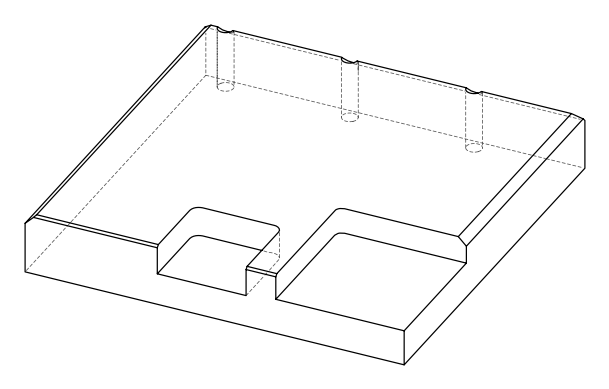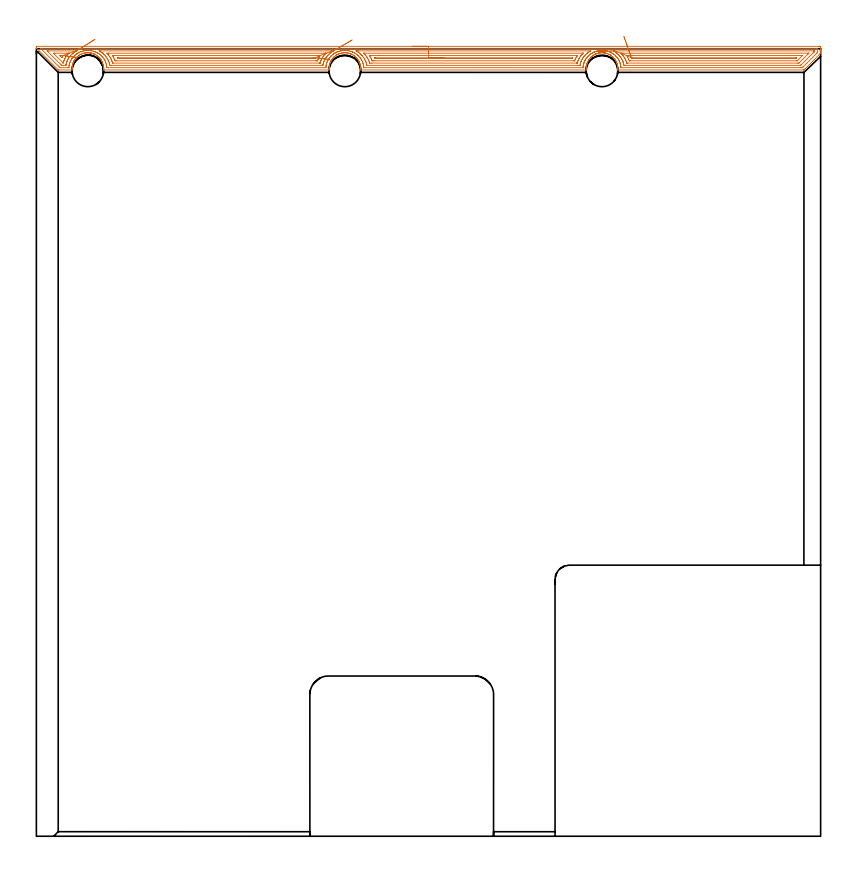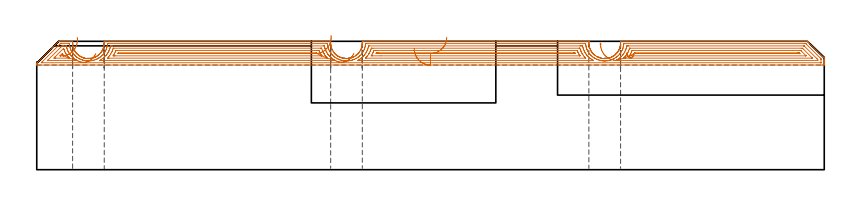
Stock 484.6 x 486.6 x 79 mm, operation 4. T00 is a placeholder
(PLAN: 10 operations, 2 tool changes, 133 min)
(1 AREA_MILL | FG_CHAMFER_SURFACE | UGT0205_001 | 1.42 min | 635 mm3)
(2 AREA_MILL_1 | FG_CHAMFER_SURFACE_1 | UGT0205_001 | 19.43 min | 44349 mm3)
(3 AREA_MILL_2 | FG_CHAMFER_SURFACE_2 | UGT0205_001 | 0.46 min | 663 mm3)
(4 AREA_MILL_3 | FG_CHAMFER_SURFACE_3 | UGT0205_001 | 21.96 min | 50270 mm3)
(5 AREA_MILL_4 | FG_CHAMFER_SURFACE_4 | UGT0205_001 | 10.15 min | 16596 mm3)
(6 MILL_CORNER_NOTCH_RECTANGULAR | CORNER_NOTCH_RECTANGULAR | NXT0201_012 | Follow Part, ap 4, ae 75% | 49.55 min | 908916 mm3)
(7 MILL_SLOT | SLOT_PARTIAL_RECTANGULAR | NXT0201_012 | Follow Part, ap 4, ae 75% | 29.06 min | 423829 mm3)
(8 INDEXABLE_INSERT_DRILL_THROUGH_HOLE_FROM_SOLID | STEP1HOLE | NXT0302_010 | 0.33 min | 22720 mm3)
(9 INDEXABLE_INSERT_DRILL_THROUGH_HOLE_FROM_SOLID_1 | STEP1HOLE_1 | NXT0302_010 | 0.33 min | 22754 mm3)
(10 INDEXABLE_INSERT_DRILL_THROUGH_HOLE_FROM_SOLID_2 | STEP1HOLE_2 | NXT0302_010 | 0.33 min | 22789 mm3)
(TOOL UGT0205_001 | Chamfer Mill 20 x 3 x 45 deg. | D20 FL50 Z2)
(TOOL NXT0201_012 | ENDMILL 16mm [2P460-1600-NA 1630] | D16 FL38 Z6)
(TOOL NXT0302_010 | Index. Insert Drill 19.5mm [880-D1950L25-05] | D19.5 PA176 FL98 Z2)
(OP 4 AREA_MILL_3)
G17 G21 G94 G90
T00 M6
G54
G17 G0 G90 X232.3 Y488.1 S1061 M3
G43 Z89. H0
Z74.4
G94 G1 X232.338 Z73.528 F250.
X232.452 Z72.664
X232.641 Z71.812
X232.903 Z70.98
X233.237 Z70.174
X233.64 Z69.4
X234.108 Z68.664
X234.64 Z67.972
X235.229 Z67.329
X235.872 Z66.74
X236.564 Z66.209
X237.3 Z65.74
X238.074 Z65.337
X238.88 Z65.003
X239.712 Z64.741
X240.564 Z64.552
X241.428 Z64.438
X242.3 Z64.4
X483.372
X483.979 Y488.099 Z64.401
X484.579 Y488.093 Z64.403
X484.593 Y488.091 Z64.405
X484.6 Y487.494 Z65.001
Y487.222 Z65.273
Y486.601 Z65.893
Y486.057 Z66.44
Y485.709 Z66.787
Y485.165 Z67.331
Y484.816 Z67.678
Y483.924 Z68.574
X484.598 Y483.809 Z68.688
X484.575 Y483.774 Z68.725
X484.279 Y483.479 Z69.021
X483.833 Y483.031 Z69.465
X474.908 Y474.106 Z78.39
X474.631 Y473.831 Z78.669
X474.571 Y473.771 Z78.728
X474.367 Y473.568 Z78.928
X474.295 Y473.504 Z78.989
X474.15 Y473.5 Z79.
X359.325
X359.22 Y473.503 Z78.989
X359.218 Y473.538 Z78.954
X359.224 Y473.772 Z78.727
X359.235 Y473.972 Z78.527
X359.245 Y474.417 Z78.083
X359.234 Y474.861 Z77.638
X359.202 Y475.304 Z77.195
X359.194 Y475.371 Z77.128
X359.15 Y475.747 Z76.748
X359.126 Y475.891 Z76.603
X359.078 Y476.191 Z76.305
X359.006 Y476.527 Z75.972
X358.983 Y476.637 Z75.861
X358.871 Y477.08 Z75.419
X358.85 Y477.154 Z75.345
X358.715 Y477.563 Z74.937
X358.674 Y477.676 Z74.824
X358.566 Y477.968 Z74.531
X358.376 Y478.414 Z74.084
X358.302 Y478.569 Z73.929
X358.164 Y478.855 Z73.643
X357.984 Y479.194 Z73.304
X357.957 Y479.245 Z73.253
X357.828 Y479.461 Z73.035
X357.808 Y479.495 Z73.002
X357.65 Y479.744 Z72.755
X357.539 Y479.903 Z72.597
X357.365 Y480.15 Z72.348
X357.21 Y480.354 Z72.143
X357.091 Y480.513 Z71.986
X357.064 Y480.548 Z71.951
X356.994 Y480.631 Z71.868
X356.591 Y481.077 Z71.422
X356.495 Y481.174 Z71.323
X356.424 Y481.246 Z71.25
X356.359 Y481.314 Z71.184
X356.197 Y481.48 Z71.019
X356.159 Y481.519 Z70.979
X355.724 Y481.892 Z70.607
X355.278 Y482.248 Z70.249
X355.156 Y482.335 Z70.164
X355.054 Y482.407 Z70.091
X355.007 Y482.436 Z70.061
X354.857 Y482.529 Z69.965
X354.723 Y482.615 Z69.882
X354.534 Y482.734 Z69.763
X354.41 Y482.811 Z69.685
X354.385 Y482.826 Z69.669
X354.012 Y483.031 Z69.468
X353.941 Y483.07 Z69.429
X353.486 Y483.294 Z69.203
X353.045 Y483.474 Z69.024
X352.711 Y483.597 Z68.903
X352.599 Y483.638 Z68.862
X352.449 Y483.684 Z68.816
X352.395 Y483.701 Z68.799
X352.176 Y483.766 Z68.729
X352.154 Y483.773 Z68.722
X351.706 Y483.889 Z68.605
X351.548 Y483.924 Z68.575
X351.475 Y483.939 Z68.56
X351.282 Y483.976 Z68.516
X351.26 Y483.981 Z68.511
X350.812 Y484.055 Z68.442
X350.679 Y484.07 Z68.427
X350.366 Y484.105 Z68.391
X350.344 Y484.106 Z68.389
X350.126 Y484.122 Z68.375
X349.942 Y484.133 Z68.36
X349.919 Y484.134 Z68.359
X349.585 Y484.147 Z68.353
X349.529 Y484.149 Z68.351
X349.026 Y484.13 Z68.363
X348.843 Y484.118 Z68.378
X348.651 Y484.104 Z68.391
X348.579 Y484.099 Z68.397
X348.133 Y484.046 Z68.451
X347.686 Y483.97 Z68.523
X347.505 Y483.934 Z68.565
X347.457 Y483.924 Z68.575
X347.261 Y483.879 Z68.614
X347.24 Y483.875 Z68.618
X346.792 Y483.757 Z68.739
X346.608 Y483.701 Z68.798
X346.347 Y483.619 Z68.881
X345.928 Y483.463 Z69.034
X345.921 Y483.46 Z69.037
X345.857 Y483.435 Z69.064
X345.598 Y483.329 Z69.169
X345.514 Y483.294 Z69.203
X345.474 Y483.275 Z69.221
X345.454 Y483.266 Z69.23
X344.985 Y483.031 Z69.468
X344.581 Y482.807 Z69.689
X344.561 Y482.796 Z69.7
X343.946 Y482.406 Z70.09
X343.668 Y482.206 Z70.291
X343.584 Y482.139 Z70.358
X343.25 Y481.871 Z70.628
X342.842 Y481.519 Z70.979
X342.793 Y481.474 Z71.025
X342.774 Y481.457 Z71.042
X342.642 Y481.319 Z71.18
X342.573 Y481.246 Z71.25
X342.495 Y481.167 Z71.331
X342.383 Y481.051 Z71.448
X342.006 Y480.631 Z71.867
X341.9 Y480.503 Z71.994
X341.881 Y480.482 Z72.016
X341.609 Y480.117 Z72.382
X341.466 Y479.907 Z72.589
X341.354 Y479.744 Z72.755
X341.181 Y479.461 Z73.035
X340.988 Y479.148 Z73.35
X340.835 Y478.856 Z73.643
X340.624 Y478.415 Z74.085
X340.545 Y478.223 Z74.275
X340.504 Y478.122 Z74.373
X340.439 Y477.967 Z74.53
X340.207 Y477.3 Z75.197
X340.182 Y477.23 Z75.266
X340.13 Y477.08 Z75.419
X340.113 Y477.025 Z75.474
X340.095 Y476.969 Z75.531
X339.926 Y476.191 Z76.305
X339.875 Y475.891 Z76.603
X339.85 Y475.747 Z76.748
X339.798 Y475.303 Z77.193
X339.766 Y474.86 Z77.637
X339.761 Y474.62 Z77.879
X339.755 Y474.416 Z78.083
X339.765 Y473.972 Z78.527
X339.775 Y473.795 Z78.704
X339.788 Y473.544 Z78.948
X339.781 Y473.503 Z78.988
X339.666 Y473.5 Z79.
X200.714
X200.32 Y473.507 Z78.993
X200.335 Y473.973 Z78.527
X200.345 Y474.417 Z78.083
X200.333 Y474.861 Z77.639
X200.302 Y475.305 Z77.195
X200.267 Y475.602 Z76.898
X200.25 Y475.749 Z76.75
X200.243 Y475.793 Z76.706
X200.227 Y475.891 Z76.606
X200.178 Y476.192 Z76.307
X200.097 Y476.574 Z75.926
X200.083 Y476.638 Z75.862
X199.969 Y477.08 Z75.42
X199.877 Y477.397 Z75.103
X199.776 Y477.682 Z74.815
X199.667 Y477.968 Z74.531
X199.476 Y478.414 Z74.085
X199.402 Y478.569 Z73.931
X199.263 Y478.856 Z73.643
X198.984 Y479.373 Z73.127
X198.748 Y479.744 Z72.756
X198.633 Y479.907 Z72.592
X198.431 Y480.193 Z72.307
X198.095 Y480.631 Z71.868
X198.033 Y480.699 Z71.799
X197.94 Y480.8 Z71.696
X197.748 Y481.014 Z71.486
X197.683 Y481.086 Z71.414
X197.525 Y481.246 Z71.252
X197.257 Y481.519 Z70.98
X197.198 Y481.574 Z70.925
X196.757 Y481.948 Z70.552
X196.305 Y482.303 Z70.196
X196.157 Y482.407 Z70.092
X195.788 Y482.646 Z69.852
X195.412 Y482.873 Z69.626
X195.001 Y483.091 Z69.408
X194.586 Y483.295 Z69.204
X194.519 Y483.325 Z69.175
X194.385 Y483.378 Z69.121
X194.074 Y483.501 Z68.995
X193.626 Y483.662 Z68.836
X193.497 Y483.701 Z68.797
X193.18 Y483.796 Z68.704
X192.733 Y483.908 Z68.592
X192.287 Y483.995 Z68.501
X191.84 Y484.063 Z68.433
X191.393 Y484.108 Z68.384
X191.302 Y484.113 Z68.378
X191.205 Y484.117 Z68.369
X190.929 Y484.136 Z68.359
X190.885 Z68.357
X190.536 Y484.141 Z68.353
X190.484 Y484.142 Z68.356
X190.053 Y484.125 Z68.367
X189.953 Y484.116 Z68.373
X189.894 Y484.112 Z68.379
X189.606 Y484.091 Z68.405
X189.16 Y484.035 Z68.462
X188.713 Y483.957 Z68.54
X188.267 Y483.858 Z68.639
X187.819 Y483.736 Z68.762
X187.374 Y483.592 Z68.903
X186.992 Y483.449 Z69.047
X186.615 Y483.295 Z69.204
X186.534 Y483.258 Z69.242
X186.481 Y483.233 Z69.266
X186.031 Y483.004 Z69.493
X185.97 Y482.969 Z69.527
X185.588 Y482.756 Z69.743
X185.523 Y482.714 Z69.784
X185.325 Y482.585 Z69.911
X185.225 Y482.522 Z69.976
X185.047 Y482.407 Z70.092
X184.928 Y482.32 Z70.178
X184.695 Y482.151 Z70.347
X184.314 Y481.843 Z70.657
X184.034 Y481.598 Z70.901
X183.943 Y481.519 Z70.98
X183.802 Y481.385 Z71.114
X183.448 Y481.014 Z71.485
X183.259 Y480.8 Z71.696
X183.14 Y480.668 Z71.831
X183.108 Y480.631 Z71.867
X182.944 Y480.429 Z72.07
X182.908 Y480.386 Z72.113
X182.454 Y479.744 Z72.755
X182.226 Y479.385 Z73.114
X182.099 Y479.164 Z73.333
X182.015 Y479.021 Z73.478
X181.949 Y478.89 Z73.61
X181.932 Y478.856 Z73.644
X181.798 Y478.569 Z73.926
X181.724 Y478.413 Z74.083
X181.534 Y477.968 Z74.531
X181.373 Y477.526 Z74.973
X181.28 Y477.233 Z75.267
X181.232 Y477.08 Z75.418
X181.196 Y476.948 Z75.548
X181.122 Y476.678 Z75.82
X181.055 Y476.352 Z76.148
X181.023 Y476.192 Z76.307
X180.973 Y475.891 Z76.606
X180.95 Y475.748 Z76.749
X180.898 Y475.303 Z77.194
X180.866 Y474.859 Z77.637
X180.859 Y474.554 Z77.943
X180.855 Y474.416 Z78.082
X180.865 Y473.971 Z78.525
X180.871 Y473.86 Z78.636
X180.88 Y473.598 Z78.897
X180.881 Y473.504 Z78.99
X180.601 Y473.5 Z79.
X41.657
X41.52 Y473.502 Z78.989
X41.521 Y473.684 Z78.809
X41.529 Y473.849 Z78.65
X41.535 Y473.972 Z78.527
X41.545 Y474.417 Z78.083
X41.536 Y474.757 Z77.742
X41.534 Y474.86 Z77.638
X41.524 Y474.999 Z77.497
X41.502 Y475.303 Z77.193
X41.45 Y475.747 Z76.748
X41.427 Y475.891 Z76.603
X41.378 Y476.191 Z76.305
X41.283 Y476.638 Z75.862
X41.163 Y477.081 Z75.419
X40.904 Y477.885 Z74.615
X40.87 Y477.968 Z74.532
X40.676 Y478.414 Z74.085
X40.572 Y478.632 Z73.867
X40.464 Y478.856 Z73.643
X40.377 Y479.015 Z73.484
X40.245 Y479.257 Z73.242
X40.125 Y479.461 Z73.038
X40.011 Y479.653 Z72.847
X39.952 Y479.744 Z72.756
X39.795 Y479.963 Z72.535
X39.632 Y480.192 Z72.306
X39.292 Y480.63 Z71.866
X39.149 Y480.8 Z71.694
X39.118 Y480.837 Z71.658
X38.793 Y481.185 Z71.315
X38.456 Y481.519 Z70.98
X38.266 Y481.692 Z70.806
X38.225 Y481.73 Z70.769
X37.797 Y482.076 Z70.422
X37.332 Y482.425 Z70.074
X36.889 Y482.706 Z69.792
X36.439 Y482.971 Z69.528
X36.322 Y483.031 Z69.468
X36.114 Y483.138 Z69.361
X35.785 Y483.295 Z69.205
X35.663 Y483.347 Z69.153
X35.546 Y483.396 Z69.102
X35.402 Y483.45 Z69.046
X35.275 Y483.499 Z68.999
X35.101 Y483.565 Z68.933
X34.919 Y483.626 Z68.872
X34.653 Y483.715 Z68.783
X34.508 Y483.755 Z68.742
X34.207 Y483.84 Z68.659
X33.832 Y483.927 Z68.573
X33.76 Y483.943 Z68.555
X33.697 Y483.953 Z68.543
X33.615 Y483.966 Z68.526
X33.314 Y484.022 Z68.473
X32.866 Y484.083 Z68.414
X32.709 Y484.097 Z68.4
X32.603 Y484.104 Z68.389
X32.546 Y484.11 Z68.384
X32.432 Y484.118 Z68.372
X32.42 Y484.119 Z68.371
X31.973 Y484.141 Z68.356
X31.899 Y484.14
X31.821 Y484.139 Z68.353
X31.594 Y484.138 Z68.355
X31.556 Z68.357
X31.527
X31.356 Y484.127 Z68.363
X31.141 Y484.119 Z68.379
X31.08 Y484.115 Z68.382
X30.934 Y484.1 Z68.395
X30.633 Y484.072 Z68.426
X30.187 Y484.009 Z68.491
X29.74 Y483.922 Z68.576
X29.594 Y483.884 Z68.608
X29.446 Y483.85 Z68.645
X29.294 Y483.814 Z68.681
X29.147 Y483.77 Z68.724
X28.956 Y483.717 Z68.783
X28.9 Y483.701 Z68.799
X28.846 Y483.684 Z68.814
X28.7 Y483.633 Z68.864
X28.401 Y483.53 Z68.968
X27.807 Y483.289 Z69.207
X27.606 Y483.195 Z69.304
X27.508 Y483.149 Z69.35
X27.058 Y482.909 Z69.589
X26.615 Y482.649 Z69.849
X26.247 Y482.407 Z70.091
X25.89 Y482.139 Z70.357
X25.722 Y482.014 Z70.483
X25.573 Y481.886 Z70.613
X25.449 Y481.78 Z70.719
X25.35 Y481.692 Z70.803
X25.174 Y481.541 Z70.958
X25.149 Y481.519 Z70.979
X24.829 Y481.209 Z71.289
X24.679 Y481.042 Z71.458
X24.63 Y480.986 Z71.514
X24.466 Y480.8 Z71.695
X24.381 Y480.706 Z71.792
X24.315 Y480.631 Z71.867
X23.935 Y480.158 Z72.341
X23.652 Y479.744 Z72.756
X23.382 Y479.304 Z73.196
X23.244 Y479.056 Z73.443
X23.222 Y479.015 Z73.483
X23.19 Y478.958 Z73.541
X23.132 Y478.856 Z73.643
X23.042 Y478.681 Z73.817
X22.995 Y478.569 Z73.927
X22.892 Y478.329 Z74.17
X22.738 Y477.968 Z74.531
X22.629 Y477.676 Z74.823
X22.573 Y477.526 Z74.973
X22.538 Y477.415 Z75.085
X22.433 Y477.08 Z75.419
X22.356 Y476.784 Z75.714
X22.317 Y476.637 Z75.861
X22.222 Y476.192 Z76.307
X22.149 Y475.777 Z76.722
X22.116 Y475.469 Z77.031
X22.098 Y475.304 Z77.195
X22.076 Y474.999 Z77.499
X22.066 Y474.86 Z77.638
X22.055 Y474.416 Z78.082
X22.065 Y473.972 Z78.526
X22.08 Y473.667 Z78.83
X22.081 Y473.505 Z78.991
X21.998 Y473.5 Z79.
X13.956
X13.499 Y473.507 Z78.992
X13.447 Y473.552 Z78.947
X0.25 Y486.76 Z65.739
X0.162 Y486.849 Z65.65
X0.106 Y486.917 Z65.582
X0.002 Y487.048 Z65.45
X-0.059 Y487.126 Z65.371
X-0.047 Y487.353 Z65.145
X-0.01 Y487.734 Z64.764
X-0.005 Y487.934 Z64.565
X0.001 Y488.092 Z64.407
X0.106 Y488.1 Z64.4
X242.3
Y486.686 Z65.814
X482.276
X482.446 Y486.684 Z65.816
X482.558 Y486.681 Z65.819
X482.592 Y486.679 Z65.821
X482.594 Y486.675 Z65.825
X482.597 Y486.659 Z65.841
X482.599 Y486.601 Z65.899
Y484.816 Z67.684
X482.597 Y484.412 Z68.088
X482.59 Y484.288 Z68.212
X482.576 Y484.238 Z68.262
X482.233 Y483.883 Z68.617
X473.749 Y475.399 Z77.101
X473.345 Y474.999 Z77.501
X473.298 Y474.957 Z77.543
X473.256 Y474.921 Z77.579
X472.446 Y474.915 Z77.585
X472.362
X361.559
X361.474 Y474.916 Z77.584
X361.306 Y474.921 Z77.579
X361.24 Y474.929 Z77.571
X361.236 Y474.953 Z77.547
X361.23 Y474.999 Z77.501
X361.195 Y475.362 Z77.138
X361.13 Y475.891 Z76.609
X361.048 Y476.401 Z76.099
X360.964 Y476.784 Z75.716
X360.762 Y477.58 Z74.92
X360.731 Y477.676 Z74.824
X360.665 Y477.875 Z74.625
X360.389 Y478.569 Z73.931
X360.177 Y479.056 Z73.444
X359.969 Y479.461 Z73.039
X359.771 Y479.831 Z72.669
X359.444 Y480.354 Z72.146
X359.211 Y480.686 Z71.814
X358.878 Y481.144 Z71.356
X358.793 Y481.246 Z71.254
X358. Y482.123 Z70.377
X357.985 Y482.139 Z70.361
X357.716 Y482.407 Z70.093
X357.091 Y482.93 Z69.57
X356.962 Y483.031 Z69.469
X356.523 Y483.359 Z69.141
X356.197 Y483.572 Z68.928
X355.635 Y483.924 Z68.576
X355.303 Y484.105 Z68.395
X354.917 Y484.31 Z68.19
X354.41 Y484.543 Z67.957
X353.723 Y484.816 Z67.684
X353.516 Y484.891 Z67.609
X353.402 Y484.931 Z67.569
X352.936 Y485.069 Z67.431
X352.623 Y485.153 Z67.347
X352.178 Y485.26 Z67.24
X351.729 Y485.352 Z67.148
X351.092 Y485.452 Z67.048
X350.955 Y485.47 Z67.03
X350.836 Y485.481 Z67.019
X350.113 Y485.538 Z66.962
X349.942 Y485.546 Z66.954
X349.568 Y485.556 Z66.944
X349.205 Y485.552 Z66.948
X349.077 Y485.55 Z66.95
X349.048 Y485.548 Z66.952
X348.364 Y485.5 Z67.
X348.155 Y485.477 Z67.023
X347.57 Y485.401 Z67.099
X347.426 Y485.379 Z67.121
X347.261 Y485.348 Z67.152
X346.819 Y485.258 Z67.242
X346.368 Y485.15 Z67.35
X346.104 Y485.08 Z67.42
X345.474 Y484.888 Z67.612
X345.42 Y484.87 Z67.63
X345.271 Y484.816 Z67.684
X344.774 Y484.623 Z67.877
X344.693 Y484.591 Z67.909
X344.581 Y484.541 Z67.959
X344.16 Y484.344 Z68.156
X343.687 Y484.104 Z68.396
X343.569 Y484.041 Z68.459
X343.362 Y483.924 Z68.576
X343.01 Y483.707 Z68.793
X342.793 Y483.57 Z68.93
X342.471 Y483.354 Z69.146
X342.033 Y483.031 Z69.469
X341.958 Y482.973 Z69.527
X341.937 Y482.957 Z69.543
X341.9 Y482.926 Z69.574
X341.477 Y482.561 Z69.939
X341.011 Y482.139 Z70.361
X341.006 Y482.134 Z70.366
X340.582 Y481.67 Z70.83
X340.2 Y481.246 Z71.254
X340.16 Y481.199 Z71.301
X340.113 Y481.14 Z71.36
X339.784 Y480.682 Z71.818
X339.56 Y480.354 Z72.146
X339.426 Y480.147 Z72.353
X339.219 Y479.815 Z72.685
X339.092 Y479.588 Z72.912
X339.027 Y479.461 Z73.039
X338.798 Y478.989 Z73.511
X338.613 Y478.569 Z73.931
X338.529 Y478.365 Z74.135
X338.325 Y477.814 Z74.686
X338.29 Y477.712 Z74.788
X338.279 Y477.676 Z74.824
X338.165 Y477.314 Z75.186
X338.089 Y477.02 Z75.48
X338.037 Y476.784 Z75.716
X337.936 Y476.28 Z76.22
X337.87 Y475.891 Z76.609
X337.821 Y475.502 Z76.998
X337.767 Y474.999 Z77.501
X337.758 Y474.922 Z77.578
X337.601 Y474.917 Z77.583
X337.516 Y474.915 Z77.585
X202.586 Y474.914 Z77.586
X202.501 Y474.915 Z77.585
X202.417 Y474.918 Z77.582
X202.363 Y474.921 Z77.579
X202.341 Y474.927 Z77.573
X202.337 Y474.943 Z77.557
X202.329 Y474.999 Z77.501
X202.31 Y475.19 Z77.31
X202.23 Y475.891 Z76.609
X202.181 Y476.211 Z76.289
X202.064 Y476.784 Z75.716
X201.924 Y477.36 Z75.14
X201.828 Y477.676 Z74.824
X201.608 Y478.307 Z74.193
X201.498 Y478.569 Z73.931
X201.415 Y478.761 Z73.739
X201.066 Y479.461 Z73.039
X200.714 Y480.09 Z72.41
X200.542 Y480.354 Z72.146
X200.153 Y480.914 Z71.586
X199.895 Y481.246 Z71.254
X199.821 Y481.338 Z71.162
X199.073 Y482.139 Z70.361
X198.927 Y482.287 Z70.213
X198.532 Y482.64 Z69.86
X198.067 Y483.031 Z69.469
X198.033 Y483.059 Z69.441
X197.902 Y483.162 Z69.338
X197.14 Y483.68 Z68.82
X196.737 Y483.924 Z68.576
X196.246 Y484.19 Z68.31
X195.709 Y484.46 Z68.04
X195.353 Y484.614 Z67.886
X195.269 Y484.649 Z67.851
X195.209 Y484.672 Z67.828
X194.825 Y484.816 Z67.684
X194.459 Y484.941 Z67.559
X194.275 Y485. Z67.5
X193.566 Y485.193 Z67.307
X193.08 Y485.301 Z67.199
X192.672 Y485.378 Z67.122
X192.015 Y485.472 Z67.028
X191.889 Y485.487 Z67.013
X191.778 Y485.496 Z67.004
X191.05 Y485.544 Z66.956
X190.885 Y485.548 Z66.952
X190.513 Y485.551 Z66.949
X190.153 Y485.548 Z66.952
X190.127 Y485.547 Z66.953
X190.11 Y485.546 Z66.954
X189.991 Y485.538 Z66.962
X189.321 Y485.485 Z67.015
X189.098 Y485.458 Z67.042
X188.535 Y485.378 Z67.122
X188.382 Y485.353 Z67.147
X188.204 Y485.319 Z67.181
X187.791 Y485.229 Z67.271
X187.311 Y485.107 Z67.393
X187.082 Y485.044 Z67.456
X186.417 Y484.835 Z67.665
X186.403 Y484.83 Z67.67
X186.365 Y484.816 Z67.684
X185.762 Y484.577 Z67.923
X185.664 Y484.536 Z67.964
X185.523 Y484.472 Z68.028
X185.154 Y484.292 Z68.208
X184.63 Y484.021 Z68.479
X184.567 Y483.987 Z68.513
X184.458 Y483.924 Z68.576
X184.014 Y483.646 Z68.854
X183.736 Y483.467 Z69.033
X183.48 Y483.287 Z69.213
X183.135 Y483.031 Z69.469
X182.972 Y482.902 Z69.598
X182.843 Y482.796 Z69.704
X182.492 Y482.488 Z70.012
X182.117 Y482.139 Z70.361
X182.032 Y482.056 Z70.444
X181.949 Y481.969 Z70.531
X181.607 Y481.588 Z70.912
X181.31 Y481.246 Z71.254
X181.196 Y481.106 Z71.394
X181.055 Y480.924 Z71.576
X180.82 Y480.589 Z71.911
X180.66 Y480.354 Z72.146
X180.466 Y480.049 Z72.451
X180.162 Y479.551 Z72.949
X180.131 Y479.492 Z73.008
X180.115 Y479.461 Z73.039
X179.847 Y478.883 Z73.617
X179.712 Y478.569 Z73.931
X179.583 Y478.254 Z74.246
X179.375 Y477.676 Z74.824
X179.348 Y477.597 Z74.903
X179.268 Y477.345 Z75.155
X179.153 Y476.899 Z75.601
X179.128 Y476.784 Z75.716
X179.01 Y476.149 Z76.351
X178.97 Y475.891 Z76.609
X178.907 Y475.36 Z77.14
X178.871 Y474.999 Z77.501
X178.863 Y474.938 Z77.562
X178.86 Y474.927 Z77.573
X178.824 Y474.921 Z77.579
X178.713 Y474.918 Z77.582
X178.544 Y474.915 Z77.585
X44.253 Y474.914 Z77.586
X44.084 Y474.915 Z77.585
X43.746 Y474.919 Z77.581
X43.541 Y474.922 Z77.578
X43.536 Y474.946 Z77.554
X43.529 Y474.999 Z77.501
X43.444 Y475.859 Z76.641
X43.439 Y475.896 Z76.604
X43.35 Y476.379 Z76.121
X43.265 Y476.784 Z75.716
X43.212 Y477.015 Z75.485
X43.012 Y477.676 Z74.824
X42.806 Y478.314 Z74.186
X42.697 Y478.569 Z73.931
X42.551 Y478.902 Z73.598
X42.267 Y479.461 Z73.039
X41.916 Y480.095 Z72.405
X41.748 Y480.354 Z72.146
X41.657 Y480.489 Z72.011
X41.085 Y481.246 Z71.254
X40.763 Y481.632 Z70.868
X40.276 Y482.139 Z70.361
X39.87 Y482.527 Z69.973
X39.259 Y483.031 Z69.469
X38.976 Y483.248 Z69.252
X38.791 Y483.383 Z69.117
X38.289 Y483.718 Z68.782
X38.083 Y483.842 Z68.658
X37.941 Y483.924 Z68.576
X37.454 Y484.189 Z68.311
X37.189 Y484.323 Z68.177
X36.916 Y484.453 Z68.047
X36.459 Y484.653 Z67.847
X36.296 Y484.716 Z67.784
X36.024 Y484.816 Z67.684
X35.402 Y485.02 Z67.48
X35.118 Y485.1 Z67.4
X34.508 Y485.251 Z67.249
X33.965 Y485.359 Z67.141
X33.615 Y485.416 Z67.084
X32.934 Y485.496 Z67.004
X32.721 Y485.516 Z66.984
X31.982 Y485.555 Z66.945
X31.952 Y485.556 Z66.944
X31.923
X31.828 Y485.554 Z66.946
X31.075 Y485.535 Z66.965
X30.934 Y485.523 Z66.977
X30.29 Y485.459 Z67.041
X30.041 Y485.424 Z67.076
X29.517 Y485.339 Z67.161
X29.348 Y485.308 Z67.192
X29.147 Y485.266 Z67.234
X28.783 Y485.18 Z67.32
X28.253 Y485.035 Z67.465
X28.084 Y484.985 Z67.515
X27.57 Y484.816 Z67.684
X27.416 Y484.761 Z67.739
X27.392 Y484.752 Z67.748
X27.36 Y484.739 Z67.761
X26.784 Y484.498 Z68.002
X26.466 Y484.35 Z68.15
X26.184 Y484.206 Z68.294
X25.656 Y483.924 Z68.576
X25.573 Y483.875 Z68.625
X25.057 Y483.547 Z68.953
X24.679 Y483.287 Z69.213
X24.531 Y483.179 Z69.321
X24.34 Y483.031 Z69.469
X24.035 Y482.782 Z69.718
X23.785 Y482.57 Z69.93
X23.558 Y482.366 Z70.134
X23.324 Y482.139 Z70.361
X23.11 Y481.921 Z70.579
X22.892 Y481.685 Z70.815
X22.688 Y481.45 Z71.05
X22.518 Y481.246 Z71.254
X22.288 Y480.957 Z71.543
X21.998 Y480.57 Z71.93
X21.91 Y480.441 Z72.059
X21.854 Y480.354 Z72.146
X21.571 Y479.888 Z72.612
X21.327 Y479.461 Z73.039
X21.249 Y479.317 Z73.183
X21.105 Y479.032 Z73.468
X20.966 Y478.707 Z73.793
X20.91 Y478.569 Z73.931
X20.715 Y478.065 Z74.435
X20.581 Y477.676 Z74.824
X20.493 Y477.395 Z75.105
X20.331 Y476.784 Z75.716
X20.308 Y476.687 Z75.813
X20.211 Y476.216 Z76.284
X20.164 Y475.938 Z76.562
X20.068 Y474.952 Z77.548
X20.063 Y474.93 Z77.57
X20.061 Y474.924 Z77.576
X19.994 Y474.921 Z77.579
X19.656 Y474.916 Z77.584
X19.487 Y474.914 Z77.586
X14.85 Y474.915 Z77.585
X14.765 Y474.916 Z77.584
X14.597 Y474.921 Z77.579
X14.531 Y474.931 Z77.569
X14.506 Y474.952 Z77.548
X14.455 Y474.999 Z77.501
X13.956 Y475.495 Z77.005
X13.559 Y475.891 Z76.609
X3.233 Y486.226 Z66.274
X2.864 Y486.601 Z65.899
X2.813 Y486.658 Z65.842
X2.798 Y486.679 Z65.821
X3.149 Y486.686 Z65.814
X242.3
Y485.272 Z67.228
X342.406 Y485.271 Z67.229
X342.435 Y485.27 Z67.23
X342.482 Y485.266 Z67.234
X342.512 Y485.263 Z67.237
X342.486 Y485.246 Z67.254
X342.409 Y485.2 Z67.3
X342.105 Y485.024 Z67.476
X341.9 Y484.905 Z67.595
X341.845 Y484.871 Z67.629
X341.758 Y484.816 Z67.684
X341.304 Y484.518 Z67.982
X341.006 Y484.317 Z68.183
X340.78 Y484.15 Z68.35
X340.485 Y483.924 Z68.576
X340.279 Y483.757 Z68.743
X340.113 Y483.618 Z68.882
X339.803 Y483.341 Z69.159
X339.466 Y483.031 Z69.469
X339.341 Y482.909 Z69.591
X339.219 Y482.785 Z69.715
X338.91 Y482.448 Z70.052
X338.632 Y482.139 Z70.361
X338.491 Y481.974 Z70.526
X338.325 Y481.772 Z70.728
X338.103 Y481.468 Z71.032
X337.947 Y481.246 Z71.254
X337.739 Y480.939 Z71.561
X337.432 Y480.456 Z72.044
X337.375 Y480.354 Z72.146
X337.083 Y479.81 Z72.69
X336.912 Y479.461 Z73.039
X336.797 Y479.203 Z73.297
X336.538 Y478.592 Z73.908
X336.532 Y478.575 Z73.925
X336.306 Y477.908 Z74.592
X336.231 Y477.676 Z74.824
X336.111 Y477.211 Z75.289
X335.928 Y476.401 Z76.099
X335.913 Y476.346 Z76.154
X335.871 Y476.335 Z76.165
X335.645 Y476.333 Z76.167
X335.206 Y476.33 Z76.17
X334.751 Y476.329 Z76.171
X334.313 Y476.328 Z76.172
X204.744 Y476.329 Z76.171
X204.289 Y476.331 Z76.169
X204.224 Y476.333 Z76.167
X204.192 Y476.335 Z76.165
X204.093 Y476.784 Z75.716
X204.039 Y477.033 Z75.467
X203.869 Y477.676 Z74.824
X203.678 Y478.286 Z74.214
X203.57 Y478.569 Z73.931
X203.395 Y479.016 Z73.484
X203.186 Y479.461 Z73.039
X202.994 Y479.861 Z72.639
X202.716 Y480.354 Z72.146
X202.501 Y480.724 Z71.776
X202.145 Y481.246 Z71.254
X201.608 Y481.973 Z70.527
X201.466 Y482.139 Z70.361
X201.107 Y482.531 Z69.969
X200.714 Y482.954 Z69.546
X200.634 Y483.031 Z69.469
X200.208 Y483.422 Z69.078
X199.821 Y483.754 Z68.746
X199.609 Y483.924 Z68.576
X199.222 Y484.218 Z68.282
X198.927 Y484.423 Z68.077
X198.339 Y484.816 Z67.684
X198.033 Y485.001 Z67.499
X197.604 Y485.245 Z67.255
X197.592 Y485.257 Z67.243
X197.585 Y485.264 Z67.236
X197.606 Y485.265 Z67.235
X198.033 Y485.269 Z67.231
X198.472 Y485.271 Z67.229
X198.927
X242.3 Y485.272 Z67.228
Y483.857 Z68.643
X337.499
X337.747 Y483.854 Z68.646
X337.808 Y483.851 Z68.649
X337.816 Y483.849 Z68.651
X337.813 Y483.844 Z68.656
X337.791 Y483.817 Z68.683
X337.432 Y483.44 Z69.06
X337.236 Y483.226 Z69.274
X337.063 Y483.031 Z69.469
X336.82 Y482.75 Z69.75
X336.538 Y482.408 Z70.092
X336.423 Y482.254 Z70.246
X336.341 Y482.139 Z70.361
X336.056 Y481.727 Z70.773
X335.738 Y481.246 Z71.254
X335.702 Y481.189 Z71.311
X335.645 Y481.097 Z71.403
X335.379 Y480.62 Z71.88
X335.236 Y480.354 Z72.146
X335.075 Y480.031 Z72.469
X334.814 Y479.461 Z73.039
X334.795 Y479.418 Z73.082
X334.751 Y479.313 Z73.188
X334.547 Y478.773 Z73.727
X334.474 Y478.569 Z73.931
X334.201 Y477.766 Z74.734
X334.187 Y477.749 Z74.751
X334.167 Y477.748 Z74.752
X334.064 Y477.745 Z74.755
X333.858 Y477.743 Z74.757
X333.791
X206.903
X206.076 Y477.745 Z74.755
X206.005 Y477.747 Z74.753
X205.901 Y477.756 Z74.744
X205.884 Y477.796 Z74.704
X205.879 Y477.809 Z74.691
X205.853 Y477.898 Z74.602
X205.632 Y478.569 Z73.931
X205.374 Y479.27 Z73.23
X205.293 Y479.461 Z73.039
X205.259 Y479.538 Z72.962
X205.182 Y479.706 Z72.794
X204.861 Y480.354 Z72.146
X204.479 Y481.056 Z71.444
X204.364 Y481.246 Z71.254
X204.289 Y481.368 Z71.132
X203.741 Y482.139 Z70.361
X203.395 Y482.606 Z69.894
X203.03 Y483.031 Z69.469
X202.501 Y483.61 Z68.89
X202.435 Y483.682 Z68.818
X202.35 Y483.773 Z68.727
X202.3 Y483.83 Z68.67
X202.286 Y483.848 Z68.652
X202.432 Y483.855 Z68.645
X202.501 Y483.856 Z68.644
X202.568 Y483.857 Z68.643
X242.3
Y482.443 Z70.057
X333.858
X334.162 Y482.441 Z70.059
X334.249 Y482.439 Z70.061
X334.289 Y482.437 Z70.063
X334.269 Y482.393 Z70.107
X334.18 Y482.248 Z70.252
X334.113 Y482.139 Z70.361
X334.014 Y481.983 Z70.517
X333.858 Y481.735 Z70.765
X333.678 Y481.426 Z71.074
X333.577 Y481.246 Z71.254
X333.362 Y480.848 Z71.652
X333.117 Y480.354 Z72.146
X333.068 Y480.25 Z72.25
X332.964 Y480.019 Z72.481
X332.733 Y479.461 Z73.039
X332.617 Y479.186 Z73.314
X332.605 Y479.164 Z73.336
X332.557 Y479.161 Z73.339
X332.477 Y479.159 Z73.341
X332.375 Y479.157 Z73.343
X332.07
X208.756
X208.166 Y479.158 Z73.342
X207.863 Y479.16 Z73.34
X207.559 Y479.164 Z73.336
X207.493 Y479.174 Z73.326
X207.47 Y479.224 Z73.276
X207.43 Y479.317 Z73.183
X207.245 Y479.763 Z72.737
X206.998 Y480.325 Z72.175
X206.969 Y480.384 Z72.116
X206.674 Y480.958 Z71.542
X206.513 Y481.246 Z71.254
X206.076 Y482.002 Z70.498
X205.983 Y482.139 Z70.361
X205.779 Y482.435 Z70.065
X206.076 Y482.438 Z70.062
X206.666 Y482.442 Z70.058
X211.841 Y482.443 Z70.057
X242.3
Y481.029 Z71.471
X331.177 Y481.028 Z71.472
X331.243 Y481.027 Z71.473
X331.302 Y481.025 Z71.475
X331.311 Y481.023 Z71.477
X331.301 Y480.992 Z71.508
X331.282 Y480.946 Z71.554
X331.244 Y480.862 Z71.638
X331.177 Y480.718 Z71.782
X331.114 Y480.599 Z71.901
X331.097 Y480.578 Z71.922
X331.075 Y480.576 Z71.924
X330.957 Y480.573 Z71.927
X330.742 Y480.572 Z71.928
X330.283 Y480.571 Z71.929
X210.108
X209.65 Y480.573 Z71.927
X209.427 Y480.576 Z71.924
X208.991 Y480.587 Z71.913
X208.888 Y480.801 Z71.699
X208.791 Y481.007 Z71.493
X208.981 Y481.022 Z71.478
X209.432 Y481.027 Z71.473
X209.65 Y481.028 Z71.472
X242.3 Y481.029 Z71.471
X243.172 Z71.509
X244.036 Z71.623
X244.888 Z71.812
X245.72 Z72.074
X246.526 Z72.408
X247.3 Z72.811
X248.036 Z73.28
X248.728 Z73.811
X249.371 Z74.4
X249.96 Z75.043
X250.492 Z75.735
X250.96 Z76.471
X251.363 Z77.245
X251.697 Z78.051
X251.959 Z78.883
X252.148 Z79.735
X252.262 Z80.6
X252.3 Z81.471
G0 Z89.
X195.158 Y492.053
Z71.658
G1 X194.789 Y491.836 Z70.898
X194.364 Y491.587 Z70.178
X193.887 Y491.306 Z69.504
X193.361 Y490.997 Z68.881
X192.79 Y490.661 Z68.313
X192.179 Y490.301 Z67.805
X191.532 Y489.921 Z67.36
X190.854 Y489.522 Z66.983
X190.15 Y489.108 Z66.676
X189.426 Y488.682 Z66.441
X188.687 Y488.247 Z66.281
X187.939 Y487.807 Z66.195
X187.187 Y487.365 Z66.186
X186.437 Y486.924 Z66.253
X185.695 Y486.487 Z66.395
X184.967 Y486.059 Z66.612
X184.257 Y485.642 Z66.901
X183.572 Y485.239 Z67.261
X182.854 Y484.816 Z67.684
X182.843 Y484.809 Z67.691
X182.309 Y484.457 Z68.043
X181.949 Y484.204 Z68.296
X181.788 Y484.084 Z68.416
X181.582 Y483.924 Z68.576
X181.293 Y483.686 Z68.814
X181.055 Y483.485 Z69.015
X180.818 Y483.269 Z69.231
X180.566 Y483.031 Z69.469
X180.364 Y482.829 Z69.671
X180.162 Y482.619 Z69.881
X179.934 Y482.366 Z70.134
X179.737 Y482.139 Z70.361
X179.523 Y481.884 Z70.616
X179.268 Y481.558 Z70.942
X179.138 Y481.376 Z71.124
X179.049 Y481.246 Z71.254
X178.778 Y480.843 Z71.657
X178.47 Y480.354 Z72.146
X178.434 Y480.295 Z72.205
X178.375 Y480.193 Z72.307
X178.129 Y479.707 Z72.793
X178.012 Y479.461 Z73.039
X177.848 Y479.095 Z73.405
X177.63 Y478.569 Z73.931
X177.588 Y478.462 Z74.038
X177.481 Y478.162 Z74.338
X177.363 Y477.794 Z74.706
X177.33 Y477.676 Z74.824
X177.175 Y477.09 Z75.41
X177.108 Y476.784 Z75.716
X177.015 Y476.356 Z76.144
X177.007 Y476.335 Z76.165
X176.985 Y476.333 Z76.167
X176.929 Y476.33 Z76.17
X176.815 Y476.329 Z76.171
X176.588
X46.581
X46.125
X45.684 Y476.332 Z76.168
X45.422 Y476.335 Z76.165
X45.39 Y476.342 Z76.158
X45.296 Y476.784 Z75.716
X45.231 Y477.077 Z75.423
X45.062 Y477.676 Z74.824
X44.992 Y477.915 Z74.585
X44.771 Y478.569 Z73.931
X44.45 Y479.349 Z73.151
X44.395 Y479.461 Z73.039
X44.338 Y479.577 Z72.923
X43.915 Y480.354 Z72.146
X43.742 Y480.657 Z71.843
X43.444 Y481.123 Z71.377
X43.355 Y481.246 Z71.254
X43.103 Y481.587 Z70.913
X42.664 Y482.139 Z70.361
X42.551 Y482.275 Z70.225
X41.83 Y483.031 Z69.469
X41.657 Y483.199 Z69.301
X41.273 Y483.543 Z68.957
X40.822 Y483.924 Z68.576
X40.763 Y483.971 Z68.529
X40.561 Y484.126 Z68.374
X39.87 Y484.602 Z67.898
X39.537 Y484.816 Z67.684
X38.976 Y485.152 Z67.348
X38.846 Y485.232 Z67.268
X38.793 Y485.266 Z67.234
X38.829 Y485.268 Z67.232
X38.868 Y485.27 Z67.23
X38.976 Y485.271 Z67.229
X39.414
X182.387
X182.843 Y485.27 Z67.23
X183.285 Y485.267 Z67.233
X183.393 Y485.264 Z67.236
X183.572 Y485.239 Z67.261
X178.907 Y483.844 Z68.656
X178.375 Y483.273 Z69.227
X178.26 Y483.145 Z69.355
X178.162 Y483.031 Z69.469
X177.851 Y482.662 Z69.838
X177.481 Y482.196 Z70.304
X177.457 Y482.163 Z70.337
X177.44 Y482.139 Z70.361
X177.096 Y481.631 Z70.869
X176.842 Y481.246 Z71.254
X176.743 Y481.091 Z71.409
X176.588 Y480.835 Z71.665
X176.418 Y480.523 Z71.977
X176.332 Y480.354 Z72.146
X176.123 Y479.925 Z72.575
X175.912 Y479.461 Z73.039
X175.846 Y479.309 Z73.191
X175.694 Y478.937 Z73.563
X175.299 Y477.76 Z74.74
X175.286 Y477.749 Z74.751
X175.265 Y477.747 Z74.753
X175.214 Y477.745 Z74.755
X174.8 Y477.743 Z74.757
X174.734
X47.432
X47.225 Y477.745 Z74.755
X47.123 Y477.748 Z74.752
X47.104 Y477.749 Z74.751
X47.076 Y477.814 Z74.686
X47.019 Y477.981 Z74.519
X46.83 Y478.569 Z73.931
X46.737 Y478.85 Z73.65
X46.482 Y479.461 Z73.039
X46.373 Y479.717 Z72.783
X46.125 Y480.235 Z72.265
X46.062 Y480.354 Z72.146
X45.991 Y480.487 Z72.013
X45.56 Y481.246 Z71.254
X45.231 Y481.749 Z70.751
X44.942 Y482.139 Z70.361
X44.338 Y482.925 Z69.575
X44.29 Y482.983 Z69.517
X44.248 Y483.031 Z69.469
X43.518 Y483.85 Z68.65
X44.338 Y483.857 Z68.643
X44.405
X178.442
X178.731 Y483.853 Z68.647
X178.875 Y483.85 Z68.65
X178.907 Y483.844 Z68.656
X175.404 Y482.438 Z70.062
X175.403 Y482.43 Z70.07
X175.218 Y482.139 Z70.361
X175.055 Y481.884 Z70.616
X174.8 Y481.479 Z71.021
X174.715 Y481.331 Z71.169
X174.669 Y481.246 Z71.254
X174.41 Y480.744 Z71.756
X174.217 Y480.354 Z72.146
X174.118 Y480.143 Z72.357
X173.907 Y479.663 Z72.837
X173.716 Y479.197 Z73.303
X173.701 Y479.164 Z73.336
X173.622 Y479.162 Z73.338
X173.316 Y479.158 Z73.342
X173.013 Y479.157 Z73.343
X172.424
X49.699
X49.109 Y479.159 Z73.341
X48.806 Y479.162 Z73.338
X48.711 Y479.164 Z73.336
X48.649 Y479.299 Z73.201
X48.578 Y479.461 Z73.039
X48.409 Y479.858 Z72.642
X48.177 Y480.354 Z72.146
X47.912 Y480.888 Z71.612
X47.717 Y481.246 Z71.254
X47.475 Y481.683 Z70.817
X47.186 Y482.139 Z70.361
X47.019 Y482.401 Z70.099
X47.002 Y482.436 Z70.064
X47.019 Y482.437 Z70.063
X47.608 Y482.442 Z70.058
X47.912 Y482.443 Z70.057
X48.217
X174.8
X175.39 Y482.442 Z70.058
X175.402 Y482.44 Z70.06
X175.404 Y482.438 Z70.062
X172.405 Y481.015 Z71.485
X172.39 Y480.977 Z71.523
X172.274 Y480.723 Z71.777
X172.249 Y480.67 Z71.83
X172.213 Y480.603 Z71.897
X172.198 Y480.578 Z71.922
X172.176 Y480.576 Z71.924
X172.12 Y480.574 Z71.926
X171.902 Y480.572 Z71.928
X50.375 Y480.571 Z71.929
X50.275 Y480.573 Z71.927
X50.226 Y480.575 Z71.925
X50.206 Y480.577 Z71.923
X50.187 Y480.597 Z71.903
X50.137 Y480.696 Z71.804
X50.025 Y480.921 Z71.579
X49.984 Y481.02 Z71.48
X50.021 Y481.022 Z71.478
X50.135 Y481.025 Z71.475
X50.593 Y481.028 Z71.472
X50.811 Y481.029 Z71.471
X171.444
X171.902 Y481.028 Z71.472
X172.12 Y481.026 Z71.474
X172.344 Y481.022 Z71.478
X172.405 Y481.015 Z71.485
X173.259 Y480.911 Z71.627
X174.098 Y480.81 Z71.843
X174.916 Y480.712 Z72.132
X175.705 Y480.616 Z72.491
X176.46 Y480.525 Z72.918
X177.175 Y480.439 Z73.41
X177.845 Y480.358 Z73.963
X178.465 Y480.283 Z74.573
X179.029 Y480.215 Z75.235
X179.534 Y480.154 Z75.943
X179.976 Y480.101 Z76.694
X180.351 Y480.056 Z77.48
X180.657 Y480.019 Z78.296
X180.891 Y479.991 Z79.136
X181.051 Y479.971 Z79.994
X181.136 Y479.961 Z80.862
X181.147 Y479.96 Z81.734
X181.081 Y479.968 Z82.604
G0 Z89.
X36.277 Y492.441
Z71.38
G1 X35.903 Y492.206 Z70.628
X35.474 Y491.938 Z69.918
X34.994 Y491.637 Z69.254
X34.467 Y491.307 Z68.642
X33.897 Y490.95 Z68.087
X33.288 Y490.569 Z67.592
X32.645 Y490.166 Z67.162
X31.972 Y489.745 Z66.799
X31.275 Y489.308 Z66.508
X30.56 Y488.86 Z66.289
X29.83 Y488.403 Z66.144
X29.093 Y487.942 Z66.075
X28.354 Y487.479 Z66.082
X27.618 Y487.018 Z66.165
X26.891 Y486.563 Z66.323
X26.178 Y486.116 Z66.556
X25.486 Y485.682 Z66.861
X24.818 Y485.264 Z67.236
X24.774 Y485.237 Z67.263
X24.679 Y485.18 Z67.32
X24.45 Y485.045 Z67.455
X24.06 Y484.816 Z67.684
X23.891 Y484.711 Z67.789
X23.785 Y484.643 Z67.857
X23.359 Y484.349 Z68.151
X22.892 Y484.014 Z68.486
X22.841 Y483.975 Z68.525
X22.778 Y483.924 Z68.576
X22.357 Y483.566 Z68.934
X21.998 Y483.256 Z69.244
X21.882 Y483.147 Z69.353
X21.764 Y483.031 Z69.469
X21.439 Y482.698 Z69.802
X21.105 Y482.334 Z70.166
X21.014 Y482.23 Z70.27
X20.938 Y482.139 Z70.361
X20.614 Y481.737 Z70.763
X20.239 Y481.246 Z71.254
X20.227 Y481.23 Z71.27
X20.211 Y481.208 Z71.292
X19.88 Y480.684 Z71.816
X19.68 Y480.354 Z72.146
X19.547 Y480.124 Z72.376
X19.318 Y479.707 Z72.793
X19.238 Y479.541 Z72.959
X19.202 Y479.461 Z73.039
X18.973 Y478.913 Z73.587
X18.837 Y478.569 Z73.931
X18.726 Y478.267 Z74.233
X18.529 Y477.676 Z74.824
X18.504 Y477.596 Z74.904
X18.424 Y477.292 Z75.208
X18.327 Y476.881 Z75.619
X18.306 Y476.784 Z75.716
X18.232 Y476.432 Z76.068
X18.213 Y476.355 Z76.145
X18.208 Y476.339 Z76.161
X18.191 Y476.335 Z76.165
X18.138 Y476.332 Z76.168
X17.985 Y476.33 Z76.17
X16.637 Y476.329 Z76.171
X16.198 Y476.33 Z76.17
X15.743 Y476.333 Z76.167
X15.596 Y476.335 Z76.165
X15.438 Y476.475 Z76.025
X15.121 Y476.784 Z75.716
X14.85 Y477.051 Z75.449
X6.807 Y485.1 Z67.4
X6.75 Y485.162 Z67.338
X6.712 Y485.207 Z67.293
X6.67 Y485.265 Z67.235
X6.744 Y485.268 Z67.232
X6.807 Y485.27 Z67.23
X6.955 Y485.271 Z67.229
X7.263
X24.679
X24.764 Y485.269 Z67.231
X24.818 Y485.264 Z67.236
X20.113 Y483.849 Z68.651
X20.106 Y483.84 Z68.66
X20.051 Y483.778 Z68.722
X19.766 Y483.476 Z69.024
X19.362 Y483.031 Z69.469
X19.318 Y482.981 Z69.519
X18.94 Y482.515 Z69.985
X18.647 Y482.139 Z70.361
X18.551 Y482.012 Z70.488
X18.424 Y481.838 Z70.662
X18.19 Y481.48 Z71.02
X18.044 Y481.246 Z71.254
X17.852 Y480.925 Z71.575
X17.53 Y480.365 Z72.135
X17.526 Y480.358 Z72.142
X17.241 Y479.75 Z72.75
X17.118 Y479.461 Z73.039
X16.978 Y479.12 Z73.38
X16.768 Y478.569 Z73.931
X16.733 Y478.473 Z74.027
X16.637 Y478.185 Z74.315
X16.525 Y477.848 Z74.652
X16.519 Y477.836 Z74.664
X16.504 Y477.848 Z74.652
X16.477 Y477.874 Z74.626
X16.423 Y477.927 Z74.573
X11.275 Y483.079 Z69.421
X10.531 Y483.85 Z68.65
X11.275 Y483.857 Z68.643
X11.342
X19.384
X20.045 Y483.854 Z68.646
X20.101 Y483.851 Z68.649
X20.113 Y483.849 Z68.651
X16.594 Y482.43 Z70.07
X16.579 Y482.403 Z70.097
X16.541 Y482.339 Z70.161
X16.417 Y482.139 Z70.361
X16.159 Y481.724 Z70.776
X15.867 Y481.246 Z71.254
X15.819 Y481.171 Z71.329
X15.743 Y481.07 Z71.43
X15.563 Y481.246 Z71.254
X14.85 Y481.953 Z70.547
X14.664 Y482.139 Z70.361
X14.571 Y482.232 Z70.268
X14.391 Y482.42 Z70.08
X14.376 Y482.439 Z70.061
X14.377
X14.404 Y482.441 Z70.059
X14.458 Y482.443 Z70.057
X14.545
X16.047 Y482.442 Z70.058
X16.353 Y482.439 Z70.061
X16.554 Y482.436 Z70.064
X16.594 Y482.43 Z70.07
X17.441 Y482.303 Z70.236
X18.27 Y482.178 Z70.475
X19.076 Y482.057 Z70.787
X19.852 Y481.941 Z71.169
X20.592 Y481.83 Z71.617
X21.29 Y481.725 Z72.13
X21.942 Y481.627 Z72.701
X22.542 Y481.537 Z73.328
X23.085 Y481.455 Z74.006
X23.568 Y481.383 Z74.728
X23.987 Y481.32 Z75.491
X24.339 Y481.267 Z76.288
X24.621 Y481.225 Z77.112
X24.83 Y481.193 Z77.959
X24.966 Y481.173 Z78.82
X25.027 Y481.164 Z79.69
X25.013 Y481.166 Z80.563
X24.923 Y481.179 Z81.43
G0 Z89.
X346.938 Y484.853
Z77.656
G1 Z76.783
X347.015 Y484.857 Z75.914
X347.167 Y484.863 Z75.055
X347.393 Y484.873 Z74.213
X347.691 Y484.886 Z73.393
X348.06 Y484.902 Z72.603
X348.496 Y484.921 Z71.848
X348.997 Y484.942 Z71.133
X349.557 Y484.966 Z70.465
X350.174 Y484.993 Z69.849
X350.842 Y485.022 Z69.288
X351.556 Y485.053 Z68.788
X352.311 Y485.085 Z68.353
X353.101 Y485.119 Z67.984
X353.92 Y485.154 Z67.687
X354.763 Y485.191 Z67.461
X355.621 Y485.228 Z67.31
X356.489 Y485.265 Z67.235
X356.56 Y485.268 Z67.232
X356.636 Y485.27 Z67.23
X356.813 Y485.271 Z67.229
X357.091
X480.405
X480.556 Y485.269 Z67.231
X480.581 Y485.268 Z67.232
X480.588 Y485.266 Z67.234
X480.591 Y485.245 Z67.255
X480.596 Y485.142 Z67.358
X480.597 Y485.012 Z67.488
X480.594 Y484.816 Z67.684
X480.59 Y484.72 Z67.78
X480.555 Y484.666 Z67.834
X480.405 Y484.507 Z67.993
X480.114 Y484.214 Z68.286
X479.825 Y483.924 Z68.576
X472.523 Y476.623 Z75.877
X472.362 Y476.464 Z76.036
X472.241 Y476.352 Z76.148
X472.221 Y476.335 Z76.165
X472.197 Y476.333 Z76.167
X472.143 Y476.331 Z76.169
X471.924 Y476.329 Z76.171
X364.239
X363.8 Y476.33 Z76.17
X363.346 Y476.333 Z76.167
X363.195 Y476.335 Z76.165
X363.088 Y476.347 Z76.153
X363.056 Y476.493 Z76.007
X362.99 Y476.784 Z75.716
X362.883 Y477.246 Z75.254
X362.763 Y477.676 Z74.824
X362.665 Y478.01 Z74.49
X362.484 Y478.537 Z73.963
X362.472 Y478.569 Z73.931
X362.452 Y478.619 Z73.881
X362.086 Y479.461 Z73.039
X361.727 Y480.186 Z72.314
X361.632 Y480.354 Z72.146
X361.559 Y480.48 Z72.02
X361.257 Y480.951 Z71.549
X361.051 Y481.246 Z71.254
X360.665 Y481.777 Z70.723
X360.502 Y481.981 Z70.519
X360.361 Y482.139 Z70.361
X359.771 Y482.783 Z69.717
X359.529 Y483.031 Z69.469
X359.194 Y483.351 Z69.149
X358.878 Y483.621 Z68.879
X358.51 Y483.924 Z68.576
X357.984 Y484.326 Z68.174
X357.236 Y484.816 Z67.684
X357.091 Y484.908 Z67.592
X356.854 Y485.052 Z67.448
X356.703 Y485.138 Z67.362
X356.613 Y485.191 Z67.309
X356.489 Y485.265 Z67.235
X361.192 Y483.851 Z68.649
X361.221 Y483.852 Z68.648
X361.559 Y483.855 Z68.645
X362.236 Y483.857 Z68.643
X362.386
X476.897
X477.168 Y483.853 Z68.647
X477.286 Y483.85 Z68.65
X477.26 Y483.821 Z68.679
X477.101 Y483.653 Z68.847
X476.974 Y483.524 Z68.976
X476.83 Y483.379 Z69.121
X471.469 Y478.019 Z74.481
X471.295 Y477.85 Z74.65
X471.19 Y477.75 Z74.75
X470.509 Y477.743 Z74.757
X365.066
X364.901 Y477.745 Z74.755
X364.819 Y477.748 Z74.752
X364.804 Y477.749 Z74.751
X364.795 Y477.763 Z74.737
X364.78 Y477.799 Z74.701
X364.753 Y477.884 Z74.616
X364.68 Y478.129 Z74.371
X364.527 Y478.569 Z73.931
X364.239 Y479.329 Z73.171
X364.184 Y479.461 Z73.039
X364.143 Y479.558 Z72.942
X363.903 Y480.069 Z72.431
X363.76 Y480.354 Z72.146
X363.616 Y480.631 Z71.869
X363.346 Y481.119 Z71.381
X363.268 Y481.246 Z71.254
X363.14 Y481.451 Z71.049
X362.651 Y482.139 Z70.361
X362.452 Y482.411 Z70.089
X362.173 Y482.757 Z69.743
X361.93 Y483.031 Z69.469
X361.754 Y483.226 Z69.274
X361.559 Y483.439 Z69.061
X361.285 Y483.734 Z68.766
X361.243 Y483.781 Z68.719
X361.202 Y483.832 Z68.668
X361.192 Y483.851 Z68.649
X364.702 Y482.437 Z70.063
X364.727 Y482.438 Z70.062
X364.83 Y482.441 Z70.059
X365.133 Y482.443 Z70.057
X365.722
X472.952
X473.106 Y482.442 Z70.058
X473.256 Y482.44 Z70.06
X473.417 Y482.436 Z70.064
X473.326 Y482.333 Z70.167
X473.256 Y482.255 Z70.245
X470.462 Y479.461 Z73.039
X470.197 Y479.204 Z73.296
X470.157 Y479.168 Z73.332
X470.087 Y479.163 Z73.337
X469.984 Y479.16 Z73.34
X469.682 Y479.158 Z73.342
X366.92
X366.615 Y479.16 Z73.34
X366.413 Y479.164 Z73.336
X366.388 Y479.166 Z73.334
X366.381 Y479.178 Z73.322
X366.365 Y479.209 Z73.291
X366.026 Y480.033 Z72.467
X365.88 Y480.354 Z72.146
X365.752 Y480.627 Z71.873
X365.422 Y481.246 Z71.254
X365.133 Y481.752 Z70.748
X364.766 Y482.325 Z70.175
X364.713 Y482.409 Z70.091
X364.702 Y482.437 Z70.063
X367.69 Y481.022 Z71.478
X367.723 Y481.024 Z71.476
X367.814 Y481.027 Z71.473
X368.032 Y481.028 Z71.472
X368.249 Y481.029 Z71.471
X469.362 Y481.028 Z71.472
X469.456 Y481.027 Z71.473
X469.543 Y481.024 Z71.476
X469.561 Y481.022 Z71.478
X469.559 Y481.018 Z71.482
X469.534 Y480.988 Z71.512
X469.397 Y480.846 Z71.654
X469.292 Y480.743 Z71.757
X469.184 Y480.64 Z71.86
X469.129 Y480.588 Z71.912
X469.067 Y480.578 Z71.922
X468.936 Y480.575 Z71.925
X468.788 Y480.572 Z71.928
X468.57 Y480.571 Z71.929
X468.353
X368.076 Y480.572 Z71.928
X367.945 Y480.573 Z71.927
X367.913 Y480.575 Z71.925
X367.902 Y480.577 Z71.923
X367.883 Y480.599 Z71.901
X367.814 Y480.731 Z71.769
X367.731 Y480.915 Z71.585
X367.707 Y480.973 Z71.527
X367.69 Y481.022 Z71.478
X367.47 Y481.645 Z70.907
X367.234 Y482.312 Z70.397
X366.984 Y483.018 Z69.95
X366.722 Y483.759 Z69.57
X366.451 Y484.527 Z69.26
X366.171 Y485.319 Z69.023
X365.885 Y486.127 Z68.859
X365.596 Y486.945 Z68.771
X365.305 Y487.767 Z68.758
X365.015 Y488.588 Z68.822
X364.728 Y489.399 Z68.961
X364.446 Y490.197 Z69.175
X364.171 Y490.974 Z69.462
X363.906 Y491.724 Z69.819
X363.652 Y492.442 Z70.244
X363.411 Y493.122 Z70.735
X363.186 Y493.76 Z71.286
X362.978 Y494.35 Z71.894
G0 Z89.
M5
M2
